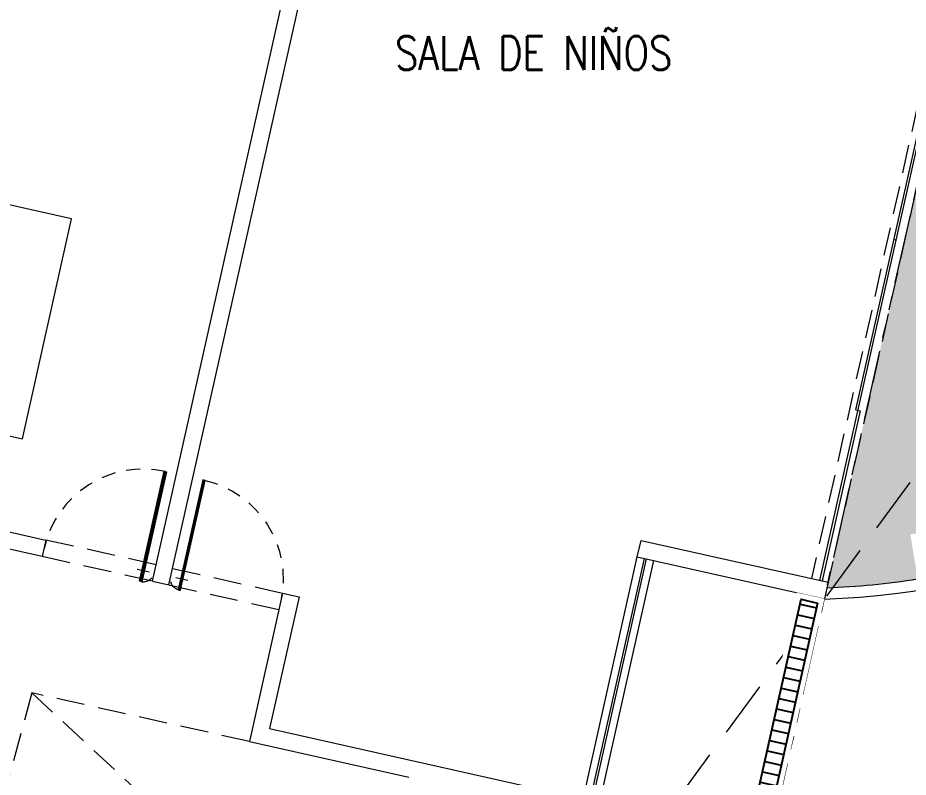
# Model space of a CAD drawing. Header units: inches. Extents: x 0 to 766, y -245 to 236.
# Drawn here: x 206.94 to 214.84, y 82.62 to 89.35 of the extents above; entities that cross this region are included whole.
import ezdxf
from ezdxf import colors
from ezdxf.entities.mleader import LeaderData, LeaderLine
from ezdxf.math import Vec2, Vec3

# ---------------------------------------------------------------- set-up
doc = ezdxf.new("R2010")
doc.units = ezdxf.units.IN
doc.header["$MEASUREMENT"] = 0
doc.set_wipeout_variables(frame=1)
for name, pattern in [('ACAD_ISO03W100', [30, 12, -18]), ('CONTINUO', [0]), ('HIDDEN', [0.375, 0.25, -0.125]), ('PHANTOM', [2.5, 1.25, -0.25, 0.25, -0.25, 0.25, -0.25])]:
    doc.linetypes.add(name, pattern=pattern)
for name, color, linetype, lineweight in [('000 SOS 911 TEXTOS ACI', 7, 'Continuous', 9), ('A-JARDIN', 251, 'Continuous', 9), ('A-MURO BAJO', 251, 'Continuous', 9), ('A-PROYECCIONES', 251, 'HIDDEN', 9), ('DLP_ETAPAS', 251, 'Continuous', 9), ('DLP_HATCH', 251, 'Continuous', 9), ('DLP_MOBILIARIO', 251, 'Continuous', 9), ('DLP_MOBILIARIO FIJO', 251, 'Continuous', 9), ('DLP_MURO BAJO', 251, 'Continuous', 9), ('DLP_MUROS', 251, 'Continuous', 9), ('DLP_PROYECCIONES', 251, 'HIDDEN', 9), ('DLP_TEXTO AMBIENTE', 251, 'Continuous', 9), ('EJES', 251, 'PHANTOM', 9)]:
    doc.layers.add(name, color=color, linetype=linetype, lineweight=lineweight)
doc.styles.add('PIPE', font='ARIALN.TTF', dxfattribs={"width": 0.8})
doc.styles.add('R100-200', font='romans.shx', dxfattribs={"width": 0.8, "height": 0.3})

# ---------------------------------------------------------------- blocks, each defined once
blk = doc.blocks.new('TEXTOS_PG')
at = {"layer": 'DLP_TEXTO AMBIENTE', "style": 'R100-200', "width": 0.8}
blk.add_text('SALA DE NIÑOS', height=0.3, dxfattribs=at).set_placement((42.1802, 59.0605, 0))
blk = doc.blocks.new('COTASYEJES')
at = {"layer": 'EJES', "ltscale": 0.5}
blk.add_line((-17.338, -38.0542, 0), (-10.7271, -8.5208, 0), dxfattribs=at)
blk = doc.blocks.new('P VID 100')
at = {"color": 8}
for p, q in [((-0.107, -0.0945), (-0.107, 0.8945)), ((-0.103, -0.0945), (-0.103, 0.8945)), ((-0.097, -0.0945), (-0.097, 0.8945)), ((-0.093, -0.0945), (-0.093, 0.8945))]:
    blk.add_line(p, q, dxfattribs=at)
at = {"color": 7}
for p, q in [((-0.155, 0), (-0.045, 0)), ((-0.1, 0.055), (-0.1, -0.055))]:
    blk.add_line(p, q, dxfattribs=at)
blk.add_lwpolyline([(-0.09, 0.8995), (-0.09, -0.0995, -0.050126), (-0.11, -0.0995), (-0.11, 0.8995, -0.050126), (-0.09, 0.8995, 1.105542)], format="xyb")
blk.add_circle((-0.1, 0), 0.005, dxfattribs=at)
at = {"color": 8, "linetype": 'ACAD_ISO03W100', "ltscale": 0.0025}
blk.add_arc((-0.1, 0), 0.1, 275.73917, 0, dxfattribs=at)
at = {"layer": 'DLP_PROYECCIONES', "ltscale": 0.5}
blk.add_arc((-0.1, 0), 0.9, 90, 180, dxfattribs=at)
blk = doc.blocks.new('P1 A')
at = {"layer": 'DLP_MOBILIARIO', "elevation": 0}
blk.add_lwpolyline([(-8.05, -7.1603), (-8.05, -9.1603), (-7.25, -9.1603), (-7.25, -7.1603)], close=True, dxfattribs=at)
at = {"layer": 'DLP_MOBILIARIO FIJO', "ltscale": 0.00025}
for p, q in [((-0.075, -8.8401), (-0.075, -2.65)), ((-0.095, -7.2926), (-0.095, -4.1975)), ((-0.095, -5.7451), (-0.075, -5.7451)), ((-0.095, -7.2926), (-0.055, -7.2926)), ((-0.055, -7.2926), (-0.055, -8.8401))]:
    blk.add_line(p, q, dxfattribs=at)
at = {"layer": 'DLP_MOBILIARIO FIJO'}
for p, q in [((-1.6349, -11.1901), (-1.6349, -8.9901)), ((-1.6149, -11.1901), (-1.6149, -8.9901))]:
    blk.add_line(p, q, dxfattribs=at)
at = {"layer": 'DLP_MURO BAJO'}
for p, q in [((-1.6999, -11.1901), (-1.6999, -8.9901)), ((-1.5499, -11.1901), (-1.5499, -8.9901))]:
    blk.add_line(p, q, dxfattribs=at)
at = {"layer": 'DLP_MUROS'}
for p, q in [((-5.8494, -10.1401), (-5.8494, 0)), ((-5.6994, -10.1401), (-5.6994, 0)), ((-1.6999, -8.9901), (-1.6999, -8.8401)), ((-1.6999, -8.8401), (0, -8.8401)), ((0, -8.8401), (0, -8.9901)), ((-1.6999, -8.9901), (0, -8.9901)), ((-11.26, -9.9901), (-6.85, -9.9901)), ((-6.85, -9.9901), (-6.85, -10.1401)), ((-4.6989, -9.9901), (-4.6991, -11.3401)), ((-4.6989, -9.9901), (-4.5489, -9.9901)), ((-4.5489, -9.9901), (-4.5491, -11.1896)), ((-6.85, -10.1401), (-11.41, -10.1401)), ((-5.8494, -10.1401), (-5.6994, -10.1401)), ((-4.5491, -11.1896), (-1.5499, -11.1896)), ((-4.6991, -11.3401), (-3.2496, -11.3401))]:
    blk.add_line(p, q, dxfattribs=at)
at = {"layer": 'DLP_PROYECCIONES'}
for p, q in [((-0.15, -2.65), (-0.15, -8.8401)), ((0, -2.65), (0, -8.8401)), ((-5.8494, -9.9901), (-6.85, -9.9901)), ((-5.6994, -9.9901), (-4.6989, -9.9901)), ((-5.8494, -10.1401), (-6.85, -10.1401)), ((-5.6994, -10.1401), (-4.6989, -10.1401)), ((-6.675, -11.3401), (-6.7524, -12.9974)), ((-6.675, -11.3401), (-3.2496, -13.3401)), ((-4.6991, -11.3401), (-6.675, -11.3401))]:
    blk.add_line(p, q, dxfattribs=at)
at = {"layer": 'DLP_MOBILIARIO', "rotation": 1.861885514976265e-06}
blk.add_blockref('P VID 100', (-5.8499, -10.0651), dxfattribs=at)
at = {"layer": 'DLP_MOBILIARIO', "xscale": -0.9999999999999998, "rotation": 359.9999982511821}
blk.add_blockref('P VID 100', (-5.699, -10.0651), dxfattribs=at)
blk = doc.blocks.new('ETAPAS_EL-ROSARIO-01')
at = {"layer": 'DLP_HATCH'}
h = blk.add_hatch(dxfattribs=at)
h.set_pattern_fill('NET', color=8, scale=0.5, angle=30)
h.set_pattern_definition([(30, (-226598.6886, -8188115.8588), (-0.79375, 1.3748153285), []), (120, (-226598.6886, -8188115.8588), (-1.3748153285, -0.79375), [])])
edge = h.paths.add_edge_path()
edge.add_line((-5.1193, -39.3806), (-2.1453, -34.3627))
edge.add_line((-2.1453, -34.3627), (-0.724, -35.1709))
edge.add_line((-0.724, -35.1709), (6.1736, -23.1593))
edge.add_line((6.1736, -23.1593), (4.3725, -12.4872))
edge.add_line((4.3725, -12.4872), (3.084, -7.4127))
edge.add_line((3.084, -7.4127), (0.6029, -1.4531))
edge.add_line((0.6029, -1.4531), (-26.0589, -11.4216))
edge.add_line((-26.0589, -11.4216), (-38.3067, -6.0033))
edge.add_line((-38.3067, -6.0033), (-39.0114, -15.829))
edge.add_line((-39.0114, -15.829), (-41.0464, -27.6598))
edge.add_arc((-46.9596, -26.6427), 6, 309.92555, 350.2403, ccw=False)
edge.add_line((-43.1088, -31.244), (-48.9313, -36.1168))
edge.add_line((-48.9313, -36.1168), (-63.5855, -32.11))
edge.add_line((-63.5855, -32.11), (-61.2715, -23.647))
edge.add_line((-61.2715, -23.647), (-60.8657, -17.421))
edge.add_line((-60.8657, -17.421), (-71.969, -14.9973))
edge.add_line((-71.969, -14.9973), (-72.4637, -16.8066))
edge.add_line((-72.4637, -16.8066), (-97.9879, -9.8282))
edge.add_line((-97.9879, -9.8282), (-103.8113, -36.5534))
edge.add_line((-103.8113, -36.5534), (-110.3536, -66.4247))
edge.add_line((-110.3536, -66.4247), (-53.6179, -81.6177))
edge.add_line((-53.6179, -81.6177), (-44.925, -72.7202))
edge.add_line((-44.925, -72.7202), (-5.1193, -39.3806))
blk = doc.blocks.new('IISS P1')
at = {"color": 8}
blk.add_wipeout([(60.0904, 0.0074), (64.4367, 0.0074), (64.4367, -0.2426), (60.0904, -0.2426)], dxfattribs=at).translate(0, 0, 0)
at = {"linetype": 'CONTINUO'}
h = blk.add_hatch(dxfattribs=at)
h.set_pattern_fill('ANSI31', color=8, scale=0.03, angle=44.99995)
h.set_pattern_definition([(90, (61.090385, -0.04263), (-0.09525, 8e-08), [])])
h.paths.add_polyline_path([(60.1404, -0.0426), (64.3867, -0.0426), (64.3867, -0.1926), (60.1404, -0.1926)])
at = {"color": 8, "linetype": 'CONTINUO', "elevation": 0}
blk.add_lwpolyline([(60.1404, -0.0426), (64.3867, -0.0426), (64.3867, -0.1926), (60.1404, -0.1926)], close=True, dxfattribs=at)

msp = doc.modelspace()

# ---------------------------------------------------------------- leaders
at = {"layer": '000 SOS 911 TEXTOS ACI'}
ml = msp.add_multileader_mtext('Standard', dxfattribs=at)
ml.set_content('{\\H1.66667x;BAJA AL ESTACIONAMIENTO - INTERCONEXIÓN DE TUBERÍA  CON LA RED EXISTENTE DE ACI}', color=256, style='PIPE')
ml.set_leader_properties(color=7)
ml.build(insert=Vec2(0, 0))
ml.multileader.update_dxf_attribs({"text_left_attachment_type": 2, "text_right_attachment_type": 2, "dogleg_length": 2, "arrow_head_size": 0.15})
ctx = ml.context
ctx.base_point, ctx.char_height, ctx.arrow_head_size, ctx.landing_gap_size, ctx.plane_origin, ctx.plane_x_axis, ctx.plane_y_axis = Vec3(216.572, 84.5291, 0), 0.15, 0.15, 0.15, Vec3(217.114, 83.2723, 0), Vec3(-0.216761, -0.976225), Vec3(0.976225, -0.216761)
ctx.left_attachment, ctx.right_attachment = 2, 2
notes = []
notes.append((ctx, [(1, (1, 1, 0), (215.2482, 78.5672, 0), (0.216761, 0.976225), 0.1461, [(0, [(216.848, 78.212, 0)], 0, [])])]))
ctx.mtext.insert, ctx.mtext.text_direction, ctx.mtext.rotation, ctx.mtext.width, ctx.mtext.defined_height, ctx.mtext.flow_direction = Vec3(216.914, 84.2996, 0), Vec3(-0.216761, -0.976225), 4.493893, 5.834103, 0.5575, 5
ctx.mtext.has_bg_fill, ctx.mtext.bg_color, ctx.mtext.bg_scale_factor, ctx.mtext.bg_transparency, ctx.mtext.use_window_bg_color = 1, -1073741824, 2, 0, 1
for ctx, leaders in notes:
    for number, flags, end, landing, length, lines in leaders:
        leader = LeaderData()
        leader.index, (leader.has_last_leader_line, leader.has_dogleg_vector, leader.attachment_direction) = number, flags
        leader.last_leader_point, leader.dogleg_vector, leader.dogleg_length = Vec3(end), Vec3(landing), length
        for number, points, colour, breaks in lines:
            line = LeaderLine()
            line.index, line.vertices, line.color, line.breaks = number, Vec3.list(points), colors.encode_raw_color(colour), breaks
            leader.lines.append(line)
        ctx.leaders.append(leader)

# ---------------------------------------------------------------- next in the draw order: block references
at = {"color": 251}
for name, p in [('COTASYEJES', (229.0571, 111.642, 0)), ('TEXTOS_PG', (168.1063, 29.8306, 0))]:
    msp.add_blockref(name, p, dxfattribs=at)

# ---------------------------------------------------------------- next in the draw order: block references
at = {"color": 251, "rotation": 347.3825033463738}
msp.add_blockref('P1 A', (216.0576, 92.9722, 0), dxfattribs=at)

# ---------------------------------------------------------------- next in the draw order: hatches: boundary and pattern name
at = {"layer": 'A-JARDIN'}
h = msp.add_hatch(dxfattribs=at)
h.set_pattern_fill('AR-SAND', color=251, scale=0.005, angle=215)
h.set_pattern_definition([(252.5, (224.7642, 71.68062), (0.1469113, -0.1958632), [0, -0.19304, 0, -0.2159, 0, -0.206375]), (222.5, (224.7642, 71.6806), (0.021463, -0.4225124), [0, -0.10414, 0, -0.17399, 0, -0.066675]), (182.5, (224.89215, 71.77021), (-0.3235593, -0.227436), [0, -0.0635, 0, -0.2286, 0, -0.29845]), (172.5, (224.89215, 71.7702), (-0.248801, -0.3102855), [0, -0.03175, 0, -0.14986, 0, -0.17145])])
edge = h.paths.add_edge_path()
edge.add_line((217.7978, 92.0703), (215.9483, 92.4843))
edge.add_line((215.9483, 92.4843), (214.1158, 84.2974))
edge.add_arc((213.909, 90.6115), 6.3175, 271.87569, 279.21674)
edge.add_line((214.9209, 84.3756), (214.8568, 84.7704))
edge.add_arc((213.909, 90.6115), 5.9175, 279.21674, 316.42886)
edge.add_line((218.1964, 86.5329), (218.5586, 86.1882))
edge.add_arc((213.909, 90.6115), 6.4175, 316.42886, 330.9916)
edge.add_arc((211.4391, 92.2464), 9.3732, 329.57335, 335.27781)
edge.add_line((219.9533, 88.3263), (219.503, 88.5437))
edge.add_arc((217.2517, 89.6307), 2.5, 334.22755, 437.38173)

# ---------------------------------------------------------------- next in the draw order: linework, layer by layer
at = {"layer": 'A-MURO BAJO', "color": 251}
for radius, start, end in [(6.4175, 271.63311, 316.42886), (6.3175, 271.87569, 279.21674)]:
    msp.add_arc((213.909, 90.6115, 0), radius, start, end, dxfattribs=at)
at = {"layer": 'A-PROYECCIONES', "color": 251, "ltscale": 2}
msp.add_line((258.3958, 144.4438, 0), (211.1786, 80.2348, 0), dxfattribs=at)

# ---------------------------------------------------------------- next in the draw order: block references
at = {"layer": 'DLP_ETAPAS', "color": 251}
msp.add_blockref('ETAPAS_EL-ROSARIO-01', (278.4599, 96.2553, 0), dxfattribs=at)

# ---------------------------------------------------------------- next in the draw order: block references
at = {"color": 251, "rotation": 257.382561904665}
msp.add_blockref('IISS P1', (227.2128, 142.84, 0), dxfattribs=at)

# ---------------------------------------------------------------- next in the draw order: block references
at = {"color": 251}
msp.add_blockref('TEXTOS_PG', (168.1063, 29.8306, 0), dxfattribs=at)

doc.saveas('drawing.dxf')
